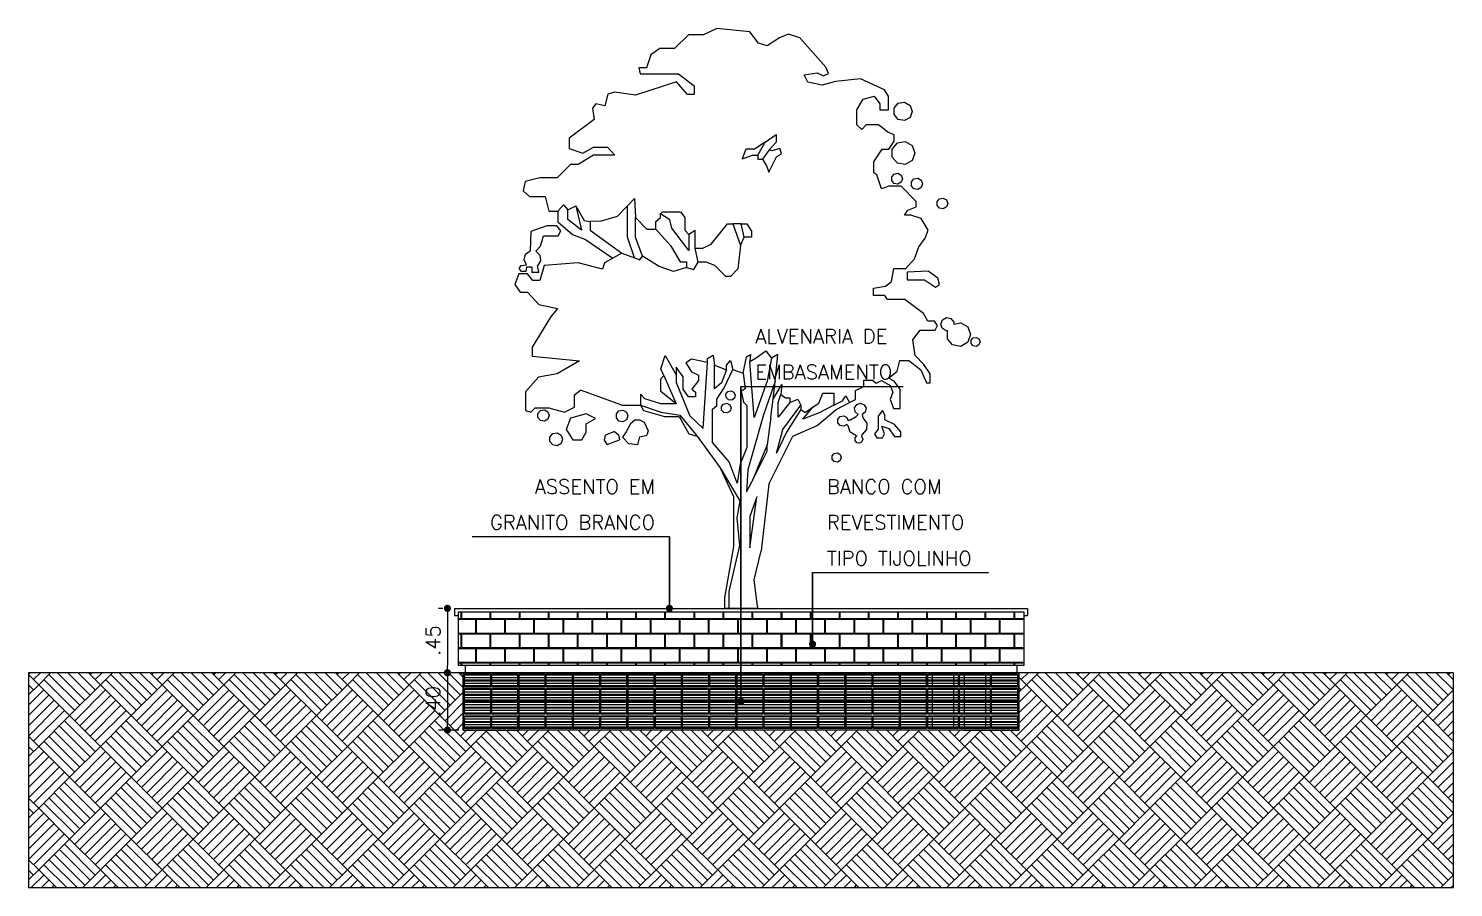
# Model space of a CAD drawing. Extents: x 387222 to 388513, y 9633222 to 9634061.
# Drawn here: x 387688.15 to 387698.1, y 9633466.68 to 9633472.68 of the extents above; entities that cross this region are included whole.
import ezdxf

# ---------------------------------------------------------------- set-up
doc = ezdxf.new("R2010")
doc.units = 0
doc.header["$LTSCALE"] = 0.049213
doc.header["$PDSIZE"] = -2.5
doc.layers.get('Defpoints').update_dxf_attribs({"color": 8})
for name, color, linetype in [('AI-Cotas', 12, 'Continuous'), ('ARQ_VISTA01', 7, 'Continuous'), ('BANCO', 2, 'Continuous'), ('HACH', 8, 'Continuous'), ('HATCH CINZA SÓLIDO', 9, 'Continuous'), ('MOBÍLIA', 4, 'Continuous'), ('P08', 8, 'Continuous')]:
    doc.layers.add(name, color=color, linetype=linetype)
doc.layers.add('ARQ_PISO', color=7, linetype='Continuous', lineweight=13)
doc.styles.add('RS50', font='romans.shx', dxfattribs={"height": 0.1})
doc.dimstyles.new('Cota 50', dxfattribs={"dimscale": 0.05, "dimtxt": 0.1, "dimasz": 1, "dimexe": 1.25, "dimexo": 0.625, "dimgap": 1, "dimtad": 1, "dimzin": 4, "dimdsep": 46, "dimtxsty": 'RS50', "dimblk": 'DOT', "dimcen": 0.1, "dimclrd": 12, "dimclre": 12, "dimclrt": 2, "dimadec": 0, "dimazin": 0, "dimtfac": 1, "dimtix": 1, "dimtmove": 0, "dimatfit": 3, "dimldrblk": 'DOT', "dimfxl": 1.25, "dimarcsym": 0})

# ---------------------------------------------------------------- blocks, each defined once
blk = doc.blocks.new('arvd')
for p, q in [((-1524.134, -572.385), (-1524.426, -572.524)), ((-1523.394, -572.461), (-1524.134, -572.385)), ((-1523.201, -572.712), (-1523.394, -572.461)), ((-1524.759, -572.524), (-1525.074, -572.83)), ((-1524.426, -572.524), (-1524.759, -572.524)), ((-1523.008, -572.771), (-1523.201, -572.712)), ((-1522.731, -572.597), (-1523.008, -572.771)), ((-1522.529, -572.515), (-1522.731, -572.597)), ((-1522.28, -572.593), (-1522.529, -572.515)), ((-1521.701, -573.248), (-1522.28, -572.593)), ((-1525.6, -572.971), (-1525.699, -573.262)), ((-1525.404, -572.83), (-1525.6, -572.971)), ((-1525.074, -572.83), (-1525.404, -572.83)), ((-1525.874, -573.262), (-1525.84, -573.399)), ((-1525.699, -573.262), (-1525.874, -573.262)), ((-1525.84, -573.399), (-1524.989, -573.399)), ((-1524.989, -573.399), (-1524.637, -573.662)), ((-1522.184, -573.421), (-1521.89, -573.376)), ((-1522.102, -573.584), (-1522.184, -573.421)), ((-1521.89, -573.376), (-1521.753, -573.441)), ((-1521.753, -573.441), (-1521.638, -573.39)), ((-1521.638, -573.39), (-1521.701, -573.248)), ((-1525.029, -573.577), (-1525.947, -573.873)), ((-1524.782, -573.857), (-1525.029, -573.577)), ((-1524.637, -573.662), (-1524.637, -573.857)), ((-1521.782, -573.649), (-1522.102, -573.584)), ((-1521.485, -573.568), (-1521.782, -573.649)), ((-1520.927, -573.512), (-1521.485, -573.568)), ((-1520.394, -573.753), (-1520.927, -573.512)), ((-1526.563, -573.848), (-1526.627, -574.114)), ((-1526.411, -573.804), (-1526.563, -573.848)), ((-1525.947, -573.873), (-1526.411, -573.804)), ((-1524.637, -573.857), (-1524.782, -573.857)), ((-1521.004, -574.202), (-1520.863, -573.959)), ((-1520.863, -573.959), (-1520.62, -573.896)), ((-1520.62, -573.896), (-1520.497, -574.068)), ((-1520.299, -573.896), (-1520.394, -573.753)), ((-1520.299, -574.202), (-1520.299, -573.896)), ((-1520.174, -574.163), (-1520.083, -574.054)), ((-1520.083, -574.054), (-1519.943, -574.029)), ((-1519.943, -574.029), (-1519.82, -574.101)), ((-1526.833, -574.065), (-1526.903, -574.165)), ((-1526.903, -574.165), (-1526.864, -574.413)), ((-1526.627, -574.114), (-1526.833, -574.065)), ((-1521.004, -574.535), (-1521.004, -574.202)), ((-1520.497, -574.068), (-1520.497, -574.202)), ((-1520.497, -574.202), (-1520.299, -574.202)), ((-1520.174, -574.305), (-1520.174, -574.163)), ((-1520.083, -574.414), (-1520.174, -574.305)), ((-1519.82, -574.368), (-1519.943, -574.439)), ((-1519.82, -574.101), (-1519.771, -574.234)), ((-1519.771, -574.234), (-1519.82, -574.368)), ((-1526.864, -574.413), (-1527.421, -574.832)), ((-1520.897, -574.638), (-1521.004, -574.535)), ((-1520.799, -574.535), (-1520.897, -574.638)), ((-1520.528, -574.535), (-1520.799, -574.535)), ((-1520.315, -574.702), (-1520.528, -574.535)), ((-1519.943, -574.439), (-1520.083, -574.414)), ((-1527.421, -574.832), (-1527.421, -575.063)), ((-1523.056, -574.918), (-1523.289, -575.076)), ((-1523.214, -575.212), (-1523.056, -574.918)), ((-1523.056, -574.918), (-1522.805, -574.748)), ((-1522.805, -574.918), (-1522.965, -575.096)), ((-1522.805, -574.748), (-1522.805, -574.918)), ((-1520.173, -574.756), (-1520.315, -574.702)), ((-1520.293, -575.076), (-1520.173, -574.898)), ((-1520.218, -575.076), (-1520.103, -574.939)), ((-1520.173, -574.898), (-1520.173, -574.756)), ((-1520.103, -574.939), (-1519.927, -574.908)), ((-1519.927, -574.908), (-1519.773, -574.997)), ((-1519.773, -574.997), (-1519.712, -575.165)), ((-1527.421, -575.063), (-1527.12, -575.164)), ((-1526.882, -575.215), (-1527.222, -575.418)), ((-1527.12, -575.164), (-1526.882, -575.035)), ((-1526.882, -575.035), (-1526.572, -575.035)), ((-1526.407, -575.215), (-1526.882, -575.215)), ((-1526.572, -575.035), (-1526.407, -575.215)), ((-1523.48, -575.076), (-1523.566, -575.294)), ((-1523.566, -575.294), (-1523.336, -575.212)), ((-1523.289, -575.076), (-1523.48, -575.076)), ((-1523.336, -575.212), (-1523.214, -575.212)), ((-1523.214, -575.212), (-1523.214, -575.3)), ((-1523.214, -575.3), (-1523.11, -575.3)), ((-1522.965, -575.096), (-1523.11, -575.3)), ((-1523.11, -575.3), (-1523.024, -575.452)), ((-1522.973, -575.588), (-1522.796, -575.249)), ((-1522.9, -575.114), (-1522.965, -575.096)), ((-1522.722, -575.062), (-1522.9, -575.114)), ((-1522.796, -575.249), (-1522.689, -575.177)), ((-1522.689, -575.177), (-1522.722, -575.062)), ((-1520.63, -575.361), (-1520.439, -575.076)), ((-1520.439, -575.076), (-1520.293, -575.076)), ((-1520.218, -575.254), (-1520.218, -575.076)), ((-1520.103, -575.391), (-1520.218, -575.254)), ((-1519.712, -575.165), (-1519.773, -575.332)), ((-1527.397, -575.418), (-1527.69, -575.719)), ((-1527.222, -575.418), (-1527.397, -575.418)), ((-1523.024, -575.452), (-1522.973, -575.588)), ((-1520.63, -575.609), (-1520.63, -575.361)), ((-1520.56, -575.654), (-1520.63, -575.609)), ((-1520.227, -575.696), (-1520.173, -575.632)), ((-1520.173, -575.632), (-1520.091, -575.617)), ((-1519.927, -575.422), (-1520.103, -575.391)), ((-1520.091, -575.617), (-1520.019, -575.659)), ((-1519.773, -575.332), (-1519.927, -575.422)), ((-1528.406, -575.799), (-1528.454, -576.008)), ((-1528.079, -575.719), (-1528.406, -575.799)), ((-1527.69, -575.719), (-1528.079, -575.719)), ((-1520.459, -575.962), (-1520.56, -575.654)), ((-1520.293, -575.907), (-1520.459, -575.962)), ((-1520.022, -575.907), (-1520.293, -575.907)), ((-1520.227, -575.779), (-1520.227, -575.696)), ((-1520.173, -575.843), (-1520.227, -575.779)), ((-1520.091, -575.858), (-1520.173, -575.843)), ((-1520.019, -575.816), (-1520.091, -575.858)), ((-1519.685, -576.242), (-1520.022, -575.907)), ((-1520.019, -575.659), (-1519.99, -575.737)), ((-1519.99, -575.737), (-1520.019, -575.816)), ((-1519.791, -575.806), (-1519.735, -575.738)), ((-1519.791, -575.894), (-1519.791, -575.806)), ((-1519.735, -575.961), (-1519.791, -575.894)), ((-1519.735, -575.738), (-1519.648, -575.723)), ((-1519.648, -575.977), (-1519.735, -575.961)), ((-1519.648, -575.723), (-1519.572, -575.767)), ((-1519.572, -575.933), (-1519.648, -575.977)), ((-1519.572, -575.767), (-1519.542, -575.85)), ((-1519.542, -575.85), (-1519.572, -575.933)), ((-1528.454, -576.008), (-1528.308, -576.136)), ((-1528.308, -576.136), (-1527.961, -576.136)), ((-1527.961, -576.136), (-1527.88, -576.46)), ((-1526.122, -576.339), (-1525.969, -576.182)), ((-1525.969, -576.182), (-1525.947, -576.6)), ((-1519.685, -576.364), (-1519.685, -576.242)), ((-1519.215, -576.248), (-1519.161, -576.184)), ((-1519.215, -576.332), (-1519.215, -576.248)), ((-1519.161, -576.184), (-1519.079, -576.17)), ((-1519.079, -576.17), (-1519.006, -576.211)), ((-1519.006, -576.211), (-1518.978, -576.29)), ((-1527.88, -576.46), (-1527.675, -576.46)), ((-1527.675, -576.46), (-1527.553, -576.321)), ((-1527.675, -576.46), (-1527.675, -576.698)), ((-1527.553, -576.321), (-1527.451, -576.428)), ((-1527.451, -576.428), (-1527.279, -576.339)), ((-1527.451, -576.649), (-1527.451, -576.428)), ((-1527.279, -576.339), (-1527.147, -576.888)), ((-1527.279, -576.339), (-1527.087, -576.67)), ((-1526.355, -576.577), (-1526.711, -576.688)), ((-1526.122, -576.339), (-1526.355, -576.577)), ((-1526.122, -577.042), (-1526.122, -576.339)), ((-1525.948, -577.042), (-1525.947, -576.6)), ((-1525.947, -576.6), (-1525.69, -576.861)), ((-1525.39, -576.606), (-1525.387, -576.522)), ((-1525.387, -576.522), (-1525.34, -576.473)), ((-1525.18, -576.651), (-1525.387, -576.522)), ((-1525.34, -576.473), (-1524.94, -576.473)), ((-1524.94, -576.473), (-1524.841, -576.601)), ((-1519.941, -576.554), (-1519.873, -576.438)), ((-1519.802, -576.554), (-1519.941, -576.554)), ((-1519.873, -576.438), (-1519.685, -576.364)), ((-1519.572, -576.627), (-1519.802, -576.554)), ((-1519.161, -576.396), (-1519.215, -576.332)), ((-1519.079, -576.41), (-1519.161, -576.396)), ((-1519.006, -576.368), (-1519.079, -576.41)), ((-1518.978, -576.29), (-1519.006, -576.368)), ((-1528.281, -576.914), (-1528.296, -577.345)), ((-1527.925, -576.791), (-1528.281, -576.914)), ((-1527.7, -576.791), (-1527.925, -576.791)), ((-1527.61, -576.9), (-1527.7, -576.791)), ((-1527.675, -576.698), (-1527.348, -576.98)), ((-1527.668, -577.011), (-1527.61, -576.9)), ((-1527.147, -576.888), (-1527.451, -576.649)), ((-1527.087, -576.67), (-1526.958, -576.689)), ((-1526.711, -576.688), (-1526.958, -576.689)), ((-1526.958, -576.689), (-1526.958, -576.888)), ((-1526.958, -576.888), (-1526.251, -577.398)), ((-1525.69, -576.861), (-1525.492, -576.861)), ((-1525.492, -576.69), (-1525.39, -576.606)), ((-1525.492, -576.861), (-1525.492, -576.69)), ((-1525.492, -576.861), (-1525.167, -577.226)), ((-1525.132, -576.843), (-1525.18, -576.651)), ((-1524.755, -577.341), (-1525.132, -576.843)), ((-1524.841, -576.601), (-1524.841, -576.885)), ((-1524.841, -576.885), (-1524.755, -576.981)), ((-1524.615, -576.89), (-1524.755, -576.981)), ((-1524.615, -577.286), (-1524.615, -576.89)), ((-1524.255, -577.198), (-1523.891, -576.744)), ((-1523.891, -576.744), (-1523.774, -576.742)), ((-1523.774, -576.742), (-1523.601, -577.23)), ((-1523.587, -576.747), (-1523.774, -576.742)), ((-1523.52, -577.04), (-1523.587, -576.747)), ((-1523.587, -576.747), (-1523.461, -576.747)), ((-1523.461, -576.747), (-1523.358, -576.908)), ((-1523.358, -576.908), (-1523.358, -577.04)), ((-1519.419, -576.886), (-1519.572, -576.627)), ((-1519.481, -577.064), (-1519.419, -576.886)), ((-1528.063, -577.239), (-1527.995, -577.011)), ((-1527.995, -577.011), (-1527.668, -577.011)), ((-1527.348, -576.98), (-1527.059, -577.094)), ((-1527.059, -577.094), (-1526.453, -577.512)), ((-1525.969, -577.503), (-1526.122, -577.042)), ((-1525.787, -577.465), (-1525.948, -577.042)), ((-1525.167, -577.226), (-1524.947, -577.595)), ((-1524.755, -576.981), (-1524.755, -577.341)), ((-1524.443, -577.286), (-1524.255, -577.198)), ((-1523.601, -577.23), (-1523.66, -577.745)), ((-1523.601, -577.23), (-1523.52, -577.04)), ((-1523.358, -577.04), (-1523.52, -577.04)), ((-1519.627, -577.26), (-1519.481, -577.064)), ((-1528.431, -577.546), (-1528.4, -577.421)), ((-1528.374, -577.661), (-1528.431, -577.546)), ((-1528.4, -577.421), (-1528.296, -577.345)), ((-1528.167, -577.354), (-1528.063, -577.239)), ((-1528.167, -577.354), (-1528.075, -577.443)), ((-1528.075, -577.443), (-1528.061, -577.571)), ((-1526.453, -577.512), (-1526.636, -577.617)), ((-1526.251, -577.398), (-1526.453, -577.512)), ((-1526.251, -577.398), (-1525.969, -577.503)), ((-1525.969, -577.503), (-1525.846, -577.548)), ((-1525.846, -577.548), (-1525.787, -577.465)), ((-1525.418, -577.697), (-1525.787, -577.465)), ((-1524.549, -577.596), (-1524.615, -577.286)), ((-1524.615, -577.286), (-1524.443, -577.286)), ((-1519.912, -577.738), (-1519.718, -577.522)), ((-1519.718, -577.522), (-1519.627, -577.26)), ((-1528.546, -577.863), (-1528.638, -578.097)), ((-1528.354, -577.863), (-1528.546, -577.863)), ((-1528.542, -577.739), (-1528.493, -577.672)), ((-1528.49, -577.807), (-1528.542, -577.739)), ((-1528.493, -577.672), (-1528.374, -577.661)), ((-1528.394, -577.807), (-1528.49, -577.807)), ((-1528.374, -577.714), (-1528.394, -577.807)), ((-1528.256, -577.714), (-1528.374, -577.714)), ((-1528.236, -578.006), (-1528.354, -577.863)), ((-1528.256, -577.714), (-1528.256, -577.826)), ((-1528.256, -577.826), (-1528.098, -577.826)), ((-1528.061, -577.571), (-1528.133, -577.678)), ((-1528.098, -577.826), (-1528.133, -577.678)), ((-1527.979, -577.671), (-1528.081, -578.006)), ((-1527.225, -577.613), (-1527.979, -577.671)), ((-1526.681, -577.752), (-1527.225, -577.613)), ((-1526.636, -577.617), (-1526.681, -577.752)), ((-1525.098, -577.811), (-1525.418, -577.697)), ((-1524.809, -577.717), (-1525.098, -577.811)), ((-1524.947, -577.595), (-1524.809, -577.595)), ((-1524.809, -577.595), (-1524.809, -577.717)), ((-1524.809, -577.717), (-1524.643, -577.763)), ((-1524.643, -577.763), (-1524.549, -577.596)), ((-1524.371, -577.596), (-1524.549, -577.596)), ((-1524.175, -577.677), (-1524.371, -577.596)), ((-1523.927, -577.918), (-1524.175, -577.677)), ((-1523.66, -577.745), (-1523.828, -577.918)), ((-1520.238, -578.03), (-1520.183, -577.738)), ((-1520.183, -577.738), (-1519.912, -577.738)), ((-1519.415, -577.797), (-1519.883, -577.821)), ((-1519.883, -577.821), (-1519.883, -577.993)), ((-1519.2, -577.957), (-1519.415, -577.797)), ((-1528.638, -578.097), (-1528.515, -578.268)), ((-1528.081, -578.006), (-1528.236, -578.006)), ((-1523.828, -577.918), (-1523.927, -577.918)), ((-1520.635, -578.179), (-1520.371, -578.133)), ((-1520.635, -578.341), (-1520.635, -578.179)), ((-1520.371, -578.133), (-1520.238, -578.03)), ((-1519.883, -577.993), (-1519.497, -577.993)), ((-1519.497, -577.993), (-1519.256, -578.156)), ((-1519.256, -578.156), (-1519.164, -578.098)), ((-1519.164, -578.098), (-1519.2, -577.957)), ((-1528.515, -578.268), (-1528.354, -578.268)), ((-1528.354, -578.268), (-1528.1, -578.542)), ((-1520.384, -578.341), (-1520.635, -578.341)), ((-1520.321, -578.43), (-1520.384, -578.341)), ((-1519.935, -578.43), (-1520.321, -578.43)), ((-1519.517, -578.748), (-1519.935, -578.43)), ((-1528.1, -578.542), (-1527.685, -578.636)), ((-1527.685, -578.636), (-1527.841, -578.829)), ((-1519.425, -578.915), (-1519.517, -578.748)), ((-1527.841, -578.829), (-1528.252, -579.498)), ((-1519.761, -579.334), (-1519.597, -579.114)), ((-1519.597, -579.114), (-1519.257, -579.114)), ((-1519.273, -578.915), (-1519.425, -578.915)), ((-1519.21, -579.009), (-1519.273, -578.915)), ((-1519.257, -579.114), (-1519.21, -579.009)), ((-1519.135, -578.979), (-1519.098, -578.884)), ((-1519.103, -579.075), (-1519.135, -578.979)), ((-1519.016, -579.128), (-1519.103, -579.075)), ((-1519.098, -578.884), (-1519.008, -578.836)), ((-1519.016, -579.128), (-1518.988, -579.124)), ((-1519.008, -578.836), (-1518.909, -578.856)), ((-1518.988, -579.307), (-1518.988, -579.124)), ((-1518.909, -578.856), (-1518.846, -578.936)), ((-1518.846, -578.936), (-1518.847, -578.979)), ((-1518.847, -578.979), (-1518.69, -578.952)), ((-1518.69, -578.952), (-1518.531, -579.043)), ((-1518.531, -579.043), (-1518.469, -579.215)), ((-1519.708, -579.68), (-1519.761, -579.334)), ((-1518.87, -579.447), (-1518.988, -579.307)), ((-1518.69, -579.478), (-1518.87, -579.447)), ((-1518.531, -579.387), (-1518.69, -579.478)), ((-1518.469, -579.215), (-1518.531, -579.387)), ((-1518.457, -579.343), (-1518.412, -579.289)), ((-1518.457, -579.413), (-1518.457, -579.343)), ((-1518.412, -579.466), (-1518.457, -579.413)), ((-1518.412, -579.289), (-1518.343, -579.277)), ((-1518.343, -579.277), (-1518.283, -579.312)), ((-1518.283, -579.444), (-1518.343, -579.479)), ((-1518.283, -579.312), (-1518.259, -579.378)), ((-1518.259, -579.378), (-1518.283, -579.444)), ((-1528.252, -579.498), (-1528.252, -579.7)), ((-1528.252, -579.7), (-1527.197, -579.798)), ((-1525.38, -579.982), (-1525.283, -579.68)), ((-1525.283, -579.68), (-1525.041, -580.111)), ((-1524.692, -579.761), (-1524.822, -579.846)), ((-1524.335, -579.841), (-1524.692, -579.761)), ((-1524.335, -579.749), (-1524.21, -579.673)), ((-1524.335, -579.841), (-1524.335, -579.749)), ((-1524.21, -579.673), (-1524.185, -579.895)), ((-1523.542, -580.077), (-1523.465, -579.715)), ((-1523.465, -579.715), (-1523.376, -579.657)), ((-1523.376, -579.657), (-1523.391, -579.815)), ((-1523.391, -579.815), (-1523.253, -579.731)), ((-1523.253, -579.731), (-1523.039, -579.577)), ((-1523.039, -579.577), (-1522.912, -579.742)), ((-1522.912, -579.742), (-1523.006, -580.252)), ((-1522.773, -579.657), (-1522.912, -579.742)), ((-1522.831, -580.259), (-1522.773, -579.657)), ((-1519.511, -579.884), (-1519.708, -579.68)), ((-1518.343, -579.479), (-1518.412, -579.466)), ((-1527.689, -580.088), (-1528.111, -580.166)), ((-1527.197, -579.798), (-1527.689, -580.088)), ((-1525.316, -580.127), (-1525.38, -579.982)), ((-1524.878, -580.158), (-1525.041, -579.941)), ((-1525.041, -579.941), (-1525.041, -580.111)), ((-1524.822, -579.846), (-1524.692, -580.043)), ((-1524.692, -580.043), (-1524.541, -580.118)), ((-1524.436, -581.314), (-1524.335, -579.841)), ((-1524.182, -580.425), (-1524.185, -579.895)), ((-1524.185, -579.895), (-1523.912, -580.003)), ((-1523.912, -580.003), (-1524.027, -580.292)), ((-1523.964, -580.401), (-1523.771, -579.991)), ((-1523.912, -579.895), (-1523.827, -579.794)), ((-1523.912, -580.003), (-1523.912, -579.895)), ((-1523.827, -579.794), (-1523.771, -579.991)), ((-1523.771, -579.991), (-1523.542, -580.077)), ((-1523.542, -580.077), (-1523.498, -580.427)), ((-1523.298, -581.063), (-1523.391, -579.815)), ((-1520.299, -580.19), (-1520.111, -580.029)), ((-1520.111, -580.029), (-1520.046, -579.796)), ((-1520.046, -579.796), (-1519.845, -579.796)), ((-1519.845, -579.796), (-1519.579, -580.003)), ((-1519.579, -580.003), (-1519.454, -580.291)), ((-1519.372, -580.093), (-1519.511, -579.884)), ((-1519.372, -580.291), (-1519.372, -580.093)), ((-1528.111, -580.166), (-1528.399, -580.49)), ((-1525.382, -580.206), (-1525.316, -580.127)), ((-1525.382, -580.486), (-1525.382, -580.206)), ((-1525.316, -580.127), (-1525.036, -580.761)), ((-1525.041, -580.111), (-1525.041, -580.281)), ((-1525.041, -580.281), (-1524.73, -581.025)), ((-1524.878, -580.436), (-1524.878, -580.158)), ((-1524.541, -580.243), (-1524.688, -580.435)), ((-1524.541, -580.118), (-1524.541, -580.243)), ((-1524.027, -580.292), (-1524.182, -580.425)), ((-1524.131, -580.658), (-1523.964, -580.401)), ((-1523.006, -580.252), (-1523.298, -581.063)), ((-1522.831, -580.259), (-1523.087, -581.002)), ((-1522.877, -580.659), (-1522.831, -580.259)), ((-1522.877, -580.659), (-1522.683, -580.328)), ((-1522.683, -580.328), (-1522.701, -580.555)), ((-1521.04, -580.462), (-1520.848, -580.374)), ((-1520.848, -580.232), (-1520.659, -580.232)), ((-1520.848, -580.374), (-1520.848, -580.232)), ((-1520.659, -580.232), (-1520.576, -580.301)), ((-1520.576, -580.301), (-1520.457, -580.242)), ((-1520.457, -580.242), (-1520.267, -580.349)), ((-1520.174, -580.257), (-1520.299, -580.19)), ((-1520.267, -580.349), (-1520.204, -580.498)), ((-1520.038, -580.435), (-1520.174, -580.257)), ((-1519.454, -580.291), (-1519.372, -580.291)), ((-1528.399, -580.49), (-1528.399, -580.909)), ((-1527.308, -580.56), (-1527.174, -580.458)), ((-1527.308, -580.837), (-1527.308, -580.56)), ((-1526.248, -580.791), (-1527.174, -580.458)), ((-1525.83, -580.544), (-1525.835, -580.791)), ((-1525.733, -580.652), (-1525.83, -580.544)), ((-1525.38, -580.761), (-1525.733, -580.652)), ((-1525.036, -580.761), (-1525.382, -580.486)), ((-1524.763, -580.605), (-1524.878, -580.436)), ((-1524.604, -580.605), (-1524.763, -580.605)), ((-1524.688, -580.435), (-1524.604, -580.499)), ((-1524.604, -580.499), (-1524.604, -580.605)), ((-1524.131, -580.8), (-1524.131, -580.658)), ((-1523.926, -580.548), (-1523.885, -580.488)), ((-1523.92, -580.619), (-1523.926, -580.548)), ((-1523.869, -580.67), (-1523.92, -580.619)), ((-1523.885, -580.488), (-1523.816, -580.469)), ((-1523.797, -580.676), (-1523.869, -580.67)), ((-1523.816, -580.469), (-1523.75, -580.499)), ((-1523.737, -580.635), (-1523.797, -580.676)), ((-1523.75, -580.499), (-1523.719, -580.565)), ((-1523.719, -580.565), (-1523.737, -580.635)), ((-1523.498, -580.427), (-1523.591, -580.477)), ((-1523.591, -580.477), (-1523.536, -580.725)), ((-1523.536, -580.725), (-1523.46, -580.798)), ((-1522.923, -581.059), (-1522.877, -580.659)), ((-1522.764, -580.728), (-1522.701, -580.555)), ((-1522.764, -581.057), (-1522.764, -580.728)), ((-1522.499, -580.728), (-1522.764, -581.057)), ((-1522.701, -580.555), (-1522.601, -580.626)), ((-1522.601, -580.626), (-1522.499, -580.626)), ((-1522.499, -580.626), (-1522.499, -580.728)), ((-1522.499, -580.728), (-1522.327, -580.659)), ((-1522.327, -580.659), (-1522.255, -580.787)), ((-1521.857, -580.747), (-1521.768, -580.523)), ((-1521.768, -580.523), (-1521.517, -580.523)), ((-1521.517, -580.523), (-1521.517, -580.787)), ((-1521.517, -580.787), (-1521.33, -580.69)), ((-1521.467, -580.89), (-1521.174, -580.732)), ((-1521.33, -580.69), (-1521.256, -580.581)), ((-1521.256, -580.581), (-1521.174, -580.732)), ((-1521.174, -580.732), (-1521.04, -580.66)), ((-1521.04, -580.66), (-1521.04, -580.462)), ((-1520.204, -580.498), (-1520.264, -580.666)), ((-1520.264, -580.666), (-1520.193, -580.861)), ((-1520.038, -580.861), (-1520.038, -580.435)), ((-1528.399, -580.909), (-1528.283, -580.947)), ((-1528.283, -580.947), (-1528.185, -580.849)), ((-1528.185, -580.849), (-1527.881, -580.849)), ((-1528.121, -580.977), (-1528.064, -580.91)), ((-1528.121, -581.065), (-1528.121, -580.977)), ((-1528.064, -580.91), (-1527.977, -580.894)), ((-1527.977, -580.894), (-1527.901, -580.938)), ((-1527.901, -580.938), (-1527.871, -581.021)), ((-1527.871, -581.021), (-1527.901, -581.104)), ((-1527.881, -580.849), (-1527.531, -580.946)), ((-1527.531, -580.946), (-1527.308, -580.837)), ((-1527.043, -580.982), (-1527.393, -581.08)), ((-1526.84, -581.087), (-1527.043, -580.982)), ((-1526.372, -580.986), (-1526.314, -580.917)), ((-1526.372, -581.076), (-1526.372, -580.986)), ((-1526.314, -580.917), (-1526.225, -580.901)), ((-1526.248, -580.791), (-1525.835, -580.791)), ((-1526.225, -580.901), (-1526.147, -580.946)), ((-1526.147, -580.946), (-1526.116, -581.031)), ((-1526.116, -581.031), (-1526.147, -581.116)), ((-1525.835, -580.791), (-1525.765, -580.907)), ((-1525.835, -580.791), (-1525.373, -580.949)), ((-1525.765, -580.907), (-1525.297, -581.046)), ((-1525.036, -580.761), (-1525.38, -580.761)), ((-1525.373, -580.949), (-1524.955, -581.012)), ((-1525.297, -581.046), (-1524.97, -581.046)), ((-1524.97, -581.046), (-1524.753, -581.432)), ((-1524.955, -581.012), (-1524.568, -581.482)), ((-1524.73, -581.025), (-1524.436, -581.314)), ((-1524.228, -580.88), (-1524.131, -580.8)), ((-1524.228, -581.623), (-1524.228, -580.88)), ((-1524.026, -580.823), (-1523.98, -580.764)), ((-1524.023, -580.898), (-1524.026, -580.823)), ((-1523.973, -580.953), (-1524.023, -580.898)), ((-1523.98, -580.764), (-1523.907, -580.749)), ((-1523.899, -580.963), (-1523.973, -580.953)), ((-1523.907, -580.749), (-1523.841, -580.784)), ((-1523.836, -580.924), (-1523.899, -580.963)), ((-1523.841, -580.784), (-1523.813, -580.853)), ((-1523.813, -580.853), (-1523.836, -580.924)), ((-1523.46, -580.798), (-1523.46, -581.733)), ((-1523.087, -581.002), (-1523.438, -582.234)), ((-1522.661, -581.332), (-1522.255, -580.787)), ((-1522.255, -580.883), (-1522.579, -581.394)), ((-1522.255, -580.787), (-1522.255, -580.883)), ((-1522.255, -580.883), (-1522.159, -580.952)), ((-1522.215, -581.102), (-1521.98, -580.825)), ((-1521.849, -580.959), (-1522.215, -581.102)), ((-1522.159, -580.952), (-1521.98, -580.825)), ((-1521.98, -580.825), (-1521.857, -580.747)), ((-1521.892, -581.242), (-1521.467, -580.89)), ((-1521.517, -580.787), (-1521.849, -580.959)), ((-1521.432, -581.103), (-1521.38, -581.041)), ((-1521.38, -581.041), (-1521.3, -581.026)), ((-1521.3, -581.026), (-1521.23, -581.067)), ((-1521.149, -581.114), (-1521.019, -581.045)), ((-1521.056, -580.851), (-1521.01, -580.776)), ((-1521.043, -580.938), (-1521.056, -580.851)), ((-1520.976, -580.996), (-1521.043, -580.938)), ((-1520.976, -580.996), (-1521.019, -581.045)), ((-1521.01, -580.776), (-1520.927, -580.747)), ((-1520.927, -580.747), (-1520.845, -580.779)), ((-1520.82, -580.943), (-1520.888, -580.998)), ((-1520.888, -580.998), (-1520.876, -581.074)), ((-1520.845, -580.779), (-1520.802, -580.857)), ((-1520.802, -580.857), (-1520.82, -580.943)), ((-1520.435, -580.912), (-1520.535, -581.039)), ((-1520.535, -581.039), (-1520.535, -581.326)), ((-1520.38, -581.005), (-1520.435, -580.912)), ((-1520.38, -581.114), (-1520.38, -581.005)), ((-1520.193, -580.861), (-1520.038, -580.861)), ((-1528.064, -581.133), (-1528.121, -581.065)), ((-1527.977, -581.148), (-1528.064, -581.133)), ((-1527.901, -581.104), (-1527.977, -581.148)), ((-1527.393, -581.08), (-1527.49, -581.333)), ((-1527.49, -581.333), (-1527.342, -581.563)), ((-1527.042, -581.207), (-1526.84, -581.087)), ((-1527.042, -581.392), (-1527.042, -581.207)), ((-1526.314, -581.145), (-1526.372, -581.076)), ((-1526.225, -581.161), (-1526.314, -581.145)), ((-1526.147, -581.116), (-1526.225, -581.161)), ((-1526.054, -581.209), (-1526.151, -581.382)), ((-1525.963, -581.128), (-1526.054, -581.209)), ((-1525.84, -581.128), (-1525.963, -581.128)), ((-1525.84, -581.128), (-1525.748, -581.173)), ((-1525.748, -581.173), (-1525.664, -581.361)), ((-1525.664, -581.361), (-1525.693, -581.46)), ((-1522.923, -581.059), (-1523.007, -581.674)), ((-1522.797, -581.86), (-1522.661, -581.332)), ((-1522.435, -581.482), (-1521.892, -581.242)), ((-1521.432, -581.184), (-1521.432, -581.103)), ((-1521.38, -581.246), (-1521.432, -581.184)), ((-1521.3, -581.26), (-1521.38, -581.246)), ((-1521.23, -581.219), (-1521.3, -581.26)), ((-1521.23, -581.067), (-1521.203, -581.143)), ((-1521.23, -581.219), (-1521.203, -581.251)), ((-1521.149, -581.114), (-1521.203, -581.143)), ((-1521.156, -581.39), (-1521.203, -581.251)), ((-1520.789, -581.336), (-1520.886, -581.446)), ((-1520.876, -581.074), (-1520.784, -581.189)), ((-1520.784, -581.189), (-1520.789, -581.336)), ((-1520.535, -581.326), (-1520.612, -581.433)), ((-1520.45, -581.256), (-1520.293, -581.307)), ((-1520.393, -581.429), (-1520.45, -581.256)), ((-1520.17, -581.219), (-1520.38, -581.114)), ((-1520.293, -581.307), (-1520.166, -581.487)), ((-1520.024, -581.385), (-1520.17, -581.219)), ((-1527.853, -581.501), (-1527.789, -581.425)), ((-1527.853, -581.6), (-1527.853, -581.501)), ((-1527.789, -581.677), (-1527.853, -581.6)), ((-1527.789, -581.425), (-1527.691, -581.408)), ((-1527.691, -581.694), (-1527.789, -581.677)), ((-1527.691, -581.408), (-1527.605, -581.457)), ((-1527.605, -581.644), (-1527.691, -581.694)), ((-1527.605, -581.457), (-1527.571, -581.551)), ((-1527.571, -581.551), (-1527.605, -581.644)), ((-1527.342, -581.563), (-1527.141, -581.563)), ((-1527.141, -581.563), (-1527.042, -581.392)), ((-1526.633, -581.57), (-1526.615, -581.456)), ((-1526.574, -581.669), (-1526.633, -581.57)), ((-1526.412, -581.379), (-1526.615, -581.456)), ((-1526.574, -581.669), (-1526.301, -581.565)), ((-1526.412, -581.379), (-1526.323, -581.452)), ((-1526.323, -581.452), (-1526.301, -581.565)), ((-1526.151, -581.382), (-1526.238, -581.504)), ((-1526.096, -581.652), (-1526.238, -581.504)), ((-1525.891, -581.674), (-1526.096, -581.652)), ((-1525.891, -581.674), (-1525.849, -581.493)), ((-1525.849, -581.493), (-1525.693, -581.46)), ((-1524.753, -581.432), (-1524.568, -581.482)), ((-1524.568, -581.482), (-1524.059, -582.19)), ((-1523.855, -582.055), (-1524.228, -581.623)), ((-1523.007, -581.674), (-1523.353, -582.501)), ((-1523.007, -581.814), (-1523.007, -581.674)), ((-1522.97, -582.551), (-1522.435, -581.482)), ((-1522.579, -581.394), (-1522.797, -581.86)), ((-1521.031, -581.467), (-1521.156, -581.39)), ((-1521.047, -581.521), (-1521.008, -581.475)), ((-1521.047, -581.582), (-1521.047, -581.521)), ((-1521.008, -581.628), (-1521.047, -581.582)), ((-1521.031, -581.467), (-1521.008, -581.475)), ((-1520.949, -581.638), (-1521.008, -581.628)), ((-1520.896, -581.608), (-1520.949, -581.638)), ((-1520.896, -581.495), (-1520.886, -581.446)), ((-1520.896, -581.495), (-1520.876, -581.551)), ((-1520.876, -581.551), (-1520.896, -581.608)), ((-1520.612, -581.433), (-1520.562, -581.522)), ((-1520.562, -581.522), (-1520.435, -581.522)), ((-1520.435, -581.522), (-1520.393, -581.429)), ((-1520.166, -581.487), (-1520.024, -581.487)), ((-1520.024, -581.487), (-1520.024, -581.385)), ((-1523.46, -581.733), (-1523.612, -582.105)), ((-1523.353, -582.501), (-1523.007, -581.814)), ((-1521.56, -581.92), (-1521.514, -581.865)), ((-1521.56, -581.993), (-1521.56, -581.92)), ((-1521.514, -582.048), (-1521.56, -581.993)), ((-1521.514, -581.865), (-1521.442, -581.852)), ((-1521.442, -581.852), (-1521.38, -581.888)), ((-1521.38, -581.888), (-1521.355, -581.956)), ((-1521.355, -581.956), (-1521.38, -582.024)), ((-1524.059, -582.19), (-1523.62, -582.928)), ((-1524.059, -582.19), (-1523.762, -582.827)), ((-1523.674, -582.53), (-1523.855, -582.055)), ((-1523.612, -582.105), (-1523.674, -582.53)), ((-1523.438, -582.234), (-1523.465, -582.726)), ((-1521.442, -582.06), (-1521.514, -582.048)), ((-1521.38, -582.024), (-1521.442, -582.06)), ((-1523.465, -582.726), (-1523.353, -582.501)), ((-1522.97, -582.551), (-1523.139, -584.041)), ((-1523.762, -582.827), (-1523.762, -583.943)), ((-1523.62, -582.928), (-1523.688, -583.305)), ((-1523.238, -582.835), (-1523.392, -583.271)), ((-1523.392, -583.971), (-1523.238, -582.835)), ((-1523.392, -583.271), (-1523.392, -583.971)), ((-1523.688, -583.305), (-1523.625, -583.922)), ((-1523.762, -583.943), (-1523.96, -585.082)), ((-1523.625, -583.922), (-1523.866, -584.951)), ((-1523.3, -584.688), (-1523.139, -584.041)), ((-1523.223, -585.274), (-1523.3, -584.688)), ((-1523.96, -585.082), (-1523.96, -585.323)), ((-1523.866, -584.951), (-1523.866, -585.323)), ((-1523.223, -585.274), (-1523.223, -585.323))]:
    blk.add_line(p, q)
blk.add_lwpolyline([(-1523.96, -585.323), (-1523.223, -585.323)])
blk = doc.blocks.new('_Dot')
at = {"color": 0, "linetype": 'ByBlock', "lineweight": -2}
blk.add_line((-0.5, 0), (-1, 0), dxfattribs=at)
at = {"color": 0, "linetype": 'ByBlock', "const_width": 0.5}
blk.add_lwpolyline([(-0.25, 0, 1), (0.25, 0, 1)], format="xyb", close=True, dxfattribs=at)
blk = doc.blocks.new('*D253')
at = {"layer": 'AI-Cotas', "color": 12, "lineweight": -2, "transparency": 16777216}
for p, q in [((387691.0405, 9633468.6313), (387691.0092, 9633468.6313)), ((387691.0717, 9633468.5813), (387691.0717, 9633468.2313)), ((387691.0905, 9633468.1813), (387691.0092, 9633468.1813))]:
    blk.add_line(p, q, dxfattribs=at)
at = {"layer": 'Defpoints', "color": 0, "transparency": 16777216}
for p in [(387691.0717, 9633468.6313), (387691.0717, 9633468.1813), (387691.1217, 9633468.1813)]:
    blk.add_point(p, dxfattribs=at)
at = {"layer": 'AI-Cotas', "color": 12, "lineweight": -2, "transparency": 16777216, "xscale": 0.05, "yscale": 0.05, "zscale": 0.05}
for p, rotation in [((387691.0717, 9633468.6313), 90), ((387691.0717, 9633468.1813), 270)]:
    blk.add_blockref('_Dot', p, dxfattribs=dict(at, rotation=rotation))
at = {"layer": 'AI-Cotas', "color": 2, "transparency": 16777216, "insert": (387690.9717, 9633468.4063), "char_height": 0.1, "attachment_point": 5, "rotation": 90, "style": 'RS50'}
blk.add_mtext('.45', dxfattribs=at)
blk = doc.blocks.new('A$C00DC0C46')
for p, q in [((0.18, 0.0419), (0, 0.0419)), ((0.18, 0.0253), (0, 0.0253)), ((0.18, 0.0089), (0, 0.0089)), ((0.0002, 0), (0.0002, 0.09)), ((0.0002, 0.09), (0.1802, 0.09)), ((0.1802, 0.0821), (0.0002, 0.0821)), ((0.1802, 0.0654), (0.0002, 0.0654)), ((0.1802, 0.0473), (0.0002, 0.0473)), ((0.1802, 0), (0.0002, 0)), ((0.1802, 0.09), (0.1802, 0))]:
    blk.add_line(p, q)
blk = doc.blocks.new('*D647')
at = {"layer": 'AI-Cotas', "color": 12, "lineweight": -2, "transparency": 16777216}
for p, q in [((387691.1504, 9633468.1813), (387691.0092, 9633468.1813)), ((387691.0717, 9633468.1313), (387691.0717, 9633467.8313)), ((387691.1504, 9633467.7813), (387691.0092, 9633467.7813))]:
    blk.add_line(p, q, dxfattribs=at)
at = {"layer": 'Defpoints', "color": 0, "transparency": 16777216}
for p in [(387691.1817, 9633468.1813), (387691.0717, 9633467.7813), (387691.1817, 9633467.7813)]:
    blk.add_point(p, dxfattribs=at)
at = {"layer": 'AI-Cotas', "color": 12, "lineweight": -2, "transparency": 16777216, "xscale": 0.05, "yscale": 0.05, "zscale": 0.05}
for p, rotation in [((387691.0717, 9633468.1813), 90), ((387691.0717, 9633467.7813), 270)]:
    blk.add_blockref('_Dot', p, dxfattribs=dict(at, rotation=rotation))
at = {"layer": 'AI-Cotas', "color": 2, "transparency": 16777216, "insert": (387690.9717, 9633467.9813), "char_height": 0.1, "attachment_point": 5, "rotation": 90, "style": 'RS50'}
blk.add_mtext('.40', dxfattribs=at)

msp = doc.modelspace()

# ---------------------------------------------------------------- hatches: boundary and pattern name
at = {"layer": 'ARQ_VISTA01'}
h = msp.add_hatch(dxfattribs=at)
h.set_pattern_fill('AR-B816C', color=256, scale=0.0005)
h.set_pattern_definition([(0, (0, 11.26613), (0.1016, 0.1016), [0.1984375, -0.0047625]), (0, (-0.1016, 11.27089), (0.1016, 0.1016), [0.1984375, -0.0047625]), (90, (0, 11.26613), (-0.1016, 0.1016), [-0.1063625, 0.0968375]), (90, (-0.00476, 11.26613), (-0.1016, 0.1016), [-0.1063625, 0.0968375])])
h.paths.add_polyline_path([(387691.2217, 9633468.2313), (387695.0967, 9633468.2313), (387695.0967, 9633468.6063), (387691.1467, 9633468.6063), (387691.1467, 9633468.2313)])
at = {"layer": 'HACH'}
h = msp.add_hatch(dxfattribs=at)
h.set_pattern_fill('AR-PARQ1', color=256, scale=0.001, angle=45)
h.set_pattern_definition([(135, (0, 0), (-0.431052293811, 3e-17), [0.3048, -0.3048]), (135, (0.03592, 0.03592), (-0.431052293811, 3e-17), [0.3048, -0.3048]), (135, (0.07184, 0.07184), (-0.431052293811, 3e-17), [0.3048, -0.3048]), (135, (0.10776, 0.10776), (-0.431052293811, 3e-17), [0.3048, -0.3048]), (135, (0.14368, 0.14368), (-0.431052293811, 3e-17), [0.3048, -0.3048]), (135, (0.1796, 0.1796), (-0.431052293811, 3e-17), [0.3048, -0.3048]), (135, (0.21553, 0.21553), (-0.431052293811, 3e-17), [0.3048, -0.3048]), (45, (-0.21553, 0.21553), (0.431052293811, -3e-17), [0.3048, -0.3048]), (45, (-0.25145, 0.25145), (0.431052293811, -3e-17), [0.3048, -0.3048]), (45, (-0.28737, 0.28737), (0.431052293811, -3e-17), [0.3048, -0.3048]), (45, (-0.3233, 0.3233), (0.431052293811, -3e-17), [0.3048, -0.3048]), (45, (-0.3592, 0.3592), (0.431052293811, -3e-17), [0.3048, -0.3048]), (45, (-0.39513, 0.39513), (0.431052293811, -3e-17), [0.3048, -0.3048]), (45, (-0.43105, 0.43105), (0.431052293811, -3e-17), [0.3048, -0.3048])])
h.paths.add_polyline_path([(387698.0967, 9633468.1813), (387695.0618, 9633468.1813), (387695.0618, 9633467.7813), (387691.1817, 9633467.7813), (387691.1817, 9633468.1813), (387688.1467, 9633468.1813), (387688.1467, 9633466.6813), (387698.0967, 9633466.6813)])

# ---------------------------------------------------------------- linework, layer by layer
msp.add_lwpolyline([(387698.0967, 9633468.1813), (387688.1467, 9633468.1813), (387688.1467, 9633466.6813), (387698.0967, 9633466.6813)], close=True)
at = {"layer": 'AI-Cotas'}
for points in [[(387693.1217, 9633470.1813), (387693.1217, 9633467.9813)], [(387692.6217, 9633469.1313), (387692.6217, 9633468.6313)], [(387693.6217, 9633468.8813), (387693.6217, 9633468.3813)]]:
    msp.add_lwpolyline(points, dxfattribs=at)
at = {"layer": 'ARQ_PISO'}
for p, q in [((387691.1967, 9633468.1813), (387691.5567, 9633468.1813)), ((387691.5769, 9633468.1813), (387691.9369, 9633468.1813)), ((387691.9577, 9633468.1813), (387692.3177, 9633468.1813)), ((387692.3385, 9633468.1813), (387692.6985, 9633468.1813)), ((387692.7188, 9633468.1813), (387693.0788, 9633468.1813)), ((387693.0989, 9633468.1813), (387693.4589, 9633468.1813)), ((387693.4795, 9633468.1813), (387693.8395, 9633468.1813)), ((387693.8601, 9633468.1813), (387694.2201, 9633468.1813)), ((387694.2405, 9633468.1813), (387694.6005, 9633468.1813)), ((387694.4631, 9633468.1813), (387694.8231, 9633468.1813)), ((387694.6867, 9633468.1813), (387695.0467, 9633468.1813))]:
    msp.add_line(p, q, dxfattribs=at)
at = {"layer": 'BANCO'}
for points in [[(387691.1217, 9633468.6313), (387691.1217, 9633468.5813)], [(387691.1217, 9633468.6313), (387695.1217, 9633468.6313)], [(387695.1217, 9633468.6313), (387695.1217, 9633468.5813)], [(387691.1217, 9633468.5813), (387691.1467, 9633468.5813)], [(387691.1467, 9633468.6063), (387695.0967, 9633468.6063)], [(387691.1467, 9633468.6063), (387691.1467, 9633468.2313)], [(387695.0967, 9633468.6063), (387695.0967, 9633468.2313)], [(387695.0967, 9633468.5813), (387695.1217, 9633468.5813)], [(387695.0967, 9633468.2313), (387691.1467, 9633468.2313)], [(387691.1967, 9633468.2313), (387691.1967, 9633468.1813)], [(387695.0467, 9633468.2313), (387695.0467, 9633468.1813)]]:
    msp.add_lwpolyline(points, dxfattribs=at)
msp.add_lwpolyline([(387695.0618, 9633467.7813), (387691.1817, 9633467.7813), (387691.1817, 9633468.1813), (387695.0618, 9633468.1813)], close=True, dxfattribs=at)
at = {"layer": 'MOBÍLIA', "color": 2}
for p, q in [((387691.1817, 9633468.1813), (387691.1817, 9633467.9713)), ((387691.5718, 9633468.1813), (387691.1817, 9633468.1813)), ((387691.5718, 9633467.9713), (387691.5718, 9633468.1813)), ((387691.952, 9633467.9713), (387691.952, 9633468.1813)), ((387692.3328, 9633467.9713), (387692.3328, 9633468.1813)), ((387692.7136, 9633467.9713), (387692.7136, 9633468.1813)), ((387693.0938, 9633467.9713), (387693.0938, 9633468.1813)), ((387693.474, 9633467.9713), (387693.474, 9633468.1813)), ((387693.8546, 9633467.9713), (387693.8546, 9633468.1813)), ((387694.2352, 9633467.9713), (387694.2352, 9633468.1813)), ((387695.0618, 9633468.1813), (387694.6717, 9633468.1813)), ((387695.0618, 9633467.9713), (387695.0618, 9633468.1813)), ((387691.1817, 9633467.9913), (387691.1817, 9633467.7813)), ((387691.5718, 9633467.7813), (387691.5718, 9633467.9913)), ((387691.952, 9633467.7813), (387691.952, 9633467.9913)), ((387692.3328, 9633467.7813), (387692.3328, 9633467.9913)), ((387692.7136, 9633467.7813), (387692.7136, 9633467.9913)), ((387693.0938, 9633467.7813), (387693.0938, 9633467.9913)), ((387693.474, 9633467.7813), (387693.474, 9633467.9913)), ((387693.8546, 9633467.7813), (387693.8546, 9633467.9913)), ((387694.2352, 9633467.7813), (387694.2352, 9633467.9913)), ((387695.0618, 9633467.7813), (387695.0618, 9633467.9913)), ((387691.1817, 9633467.7813), (387691.5718, 9633467.7813)), ((387694.6717, 9633467.7813), (387695.0618, 9633467.7813))]:
    msp.add_line(p, q, dxfattribs=at)

# ---------------------------------------------------------------- block references
at = {"layer": 'HATCH CINZA SÓLIDO'}
for p in [(387691.1915, 9633468.0813), (387691.3817, 9633468.0813), (387691.5717, 9633468.0813), (387691.7618, 9633468.0813), (387691.9525, 9633468.0813), (387692.1426, 9633468.0813), (387692.3333, 9633468.0813), (387692.5234, 9633468.0813), (387692.7135, 9633468.0813), (387692.9037, 9633468.0813), (387693.0937, 9633468.0813), (387693.2838, 9633468.0813), (387693.4743, 9633468.0813), (387693.6644, 9633468.0813), (387693.8549, 9633468.0813), (387694.045, 9633468.0813), (387694.2353, 9633468.0813), (387694.4255, 9633468.0813), (387694.4579, 9633468.0813), (387694.648, 9633468.0813), (387694.6815, 9633468.0813), (387694.8717, 9633468.0813), (387691.1915, 9633467.9813), (387691.3817, 9633467.9813), (387691.5717, 9633467.9813), (387691.7618, 9633467.9813), (387691.9525, 9633467.9813), (387692.1426, 9633467.9813), (387692.3333, 9633467.9813), (387692.5234, 9633467.9813), (387692.7135, 9633467.9813), (387692.9037, 9633467.9813), (387693.0937, 9633467.9813), (387693.2838, 9633467.9813), (387693.4743, 9633467.9813), (387693.6644, 9633467.9813), (387693.8549, 9633467.9813), (387694.045, 9633467.9813), (387694.2353, 9633467.9813), (387694.4255, 9633467.9813), (387694.4579, 9633467.9813), (387694.648, 9633467.9813), (387694.6815, 9633467.9813), (387694.8717, 9633467.9813), (387691.1915, 9633467.8913), (387691.3817, 9633467.8913), (387691.5717, 9633467.8913), (387691.7618, 9633467.8913), (387691.9525, 9633467.8913), (387692.1426, 9633467.8913), (387692.3333, 9633467.8913), (387692.5234, 9633467.8913), (387692.7135, 9633467.8913), (387692.9037, 9633467.8913), (387693.0937, 9633467.8913), (387693.2838, 9633467.8913), (387693.4743, 9633467.8913), (387693.6644, 9633467.8913), (387693.8549, 9633467.8913), (387694.045, 9633467.8913), (387694.2353, 9633467.8913), (387694.4255, 9633467.8913), (387694.4579, 9633467.8913), (387694.648, 9633467.8913), (387694.6815, 9633467.8913), (387694.8717, 9633467.8913), (387691.1915, 9633467.7913), (387691.3817, 9633467.7913), (387691.5717, 9633467.7913), (387691.7618, 9633467.7913), (387691.9525, 9633467.7913), (387692.1426, 9633467.7913), (387692.3333, 9633467.7913), (387692.5234, 9633467.7913), (387692.7135, 9633467.7913), (387692.9037, 9633467.7913), (387693.0937, 9633467.7913), (387693.2838, 9633467.7913), (387693.4743, 9633467.7913), (387693.6644, 9633467.7913), (387693.8549, 9633467.7913), (387694.045, 9633467.7913), (387694.2353, 9633467.7913), (387694.4255, 9633467.7913), (387694.4579, 9633467.7913), (387694.648, 9633467.7913), (387694.6815, 9633467.7913), (387694.8717, 9633467.7913)]:
    msp.add_blockref('A$C00DC0C46', p, dxfattribs=at)
at = {"layer": 'P08', "xscale": 0.3130295768708169, "yscale": 0.3130295768708169, "zscale": 0.3130295768708169}
msp.add_blockref('arvd', (388170.0509, 9633651.8548), dxfattribs=at)

# ---------------------------------------------------------------- texts
at = {"layer": 'AI-Cotas', "char_height": 0.1, "style": 'RS50'}
for s, insert, attachment_point in [('\\pxsm1.5;ALVENARIA DE\\PEMBASAMENTO', (387693.2217, 9633470.2313), 7), ('\\pxsm1.5;ASSENTO EM\\PGRANITO BRANCO', (387692.5217, 9633469.1813), 9), ('\\pxsm1.5;BANCO COM\\PREVESTIMENTO\\PTIPO TIJOLINHO', (387693.7217, 9633468.9313), 7)]:
    msp.add_mtext(s, dxfattribs=dict(at, insert=insert, attachment_point=attachment_point))

# ---------------------------------------------------------------- dimensions: what is measured, and where the dimension line sits
at = {"layer": 'AI-Cotas'}
for base, p1, p2, picture, middle in [((387691.0717, 9633468.1813), (387691.0717, 9633468.6313), (387691.1217, 9633468.1813), '*D253', (387690.9717, 9633468.4063)), ((387691.0717, 9633467.7813), (387691.1817, 9633468.1813), (387691.1817, 9633467.7813), '*D647', (387690.9717, 9633467.9813))]:
    dim = msp.add_linear_dim(base=base, p1=p1, p2=p2, angle=90, dimstyle='Cota 50', dxfattribs=at)
    dim.commit()
    dim.dimension.update_dxf_attribs({"geometry": picture, "text_midpoint": middle})

# ---------------------------------------------------------------- leaders
at = {"layer": 'AI-Cotas', "annotation_type": 0, "has_hookline": 1}
for points, hookline_direction, text_width in [([(387693.1217, 9633467.9813), (387693.1217, 9633470.1813), (387693.1717, 9633470.1813)], 0, 1.0333), ([(387692.6217, 9633468.6313), (387692.6217, 9633469.1313), (387692.5717, 9633469.1313)], 1, 1.2762), ([(387693.6217, 9633468.3813), (387693.6217, 9633468.8813), (387693.6717, 9633468.8813)], 0, 1.1286)]:
    msp.add_leader(points, dimstyle='Cota 50', dxfattribs=dict(at, hookline_direction=hookline_direction, text_width=text_width))

doc.saveas('drawing.dxf')
